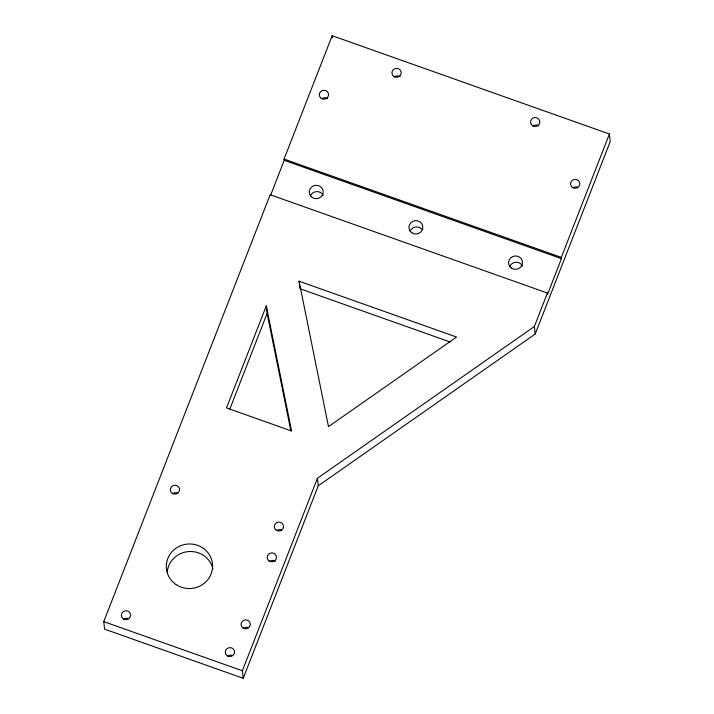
<?xml version="1.0" encoding="UTF-8"?>
<svg xmlns="http://www.w3.org/2000/svg" width="714" height="714" viewBox="0 0 714 714"><rect width="100%" height="100%" fill="white"/><g stroke="black" fill="none" stroke-linecap="round" stroke-linejoin="round"><path stroke-width="1.07" d="M547.415 293.043L534.358 326.53L317.435 478.264L318.266 485.779L243.215 678.3L104.592 629.141L103.762 621.626L270.169 194.735L547.415 293.043L547.549 294.302L561.445 258.647L561.311 257.388L609.408 134.009L332.162 35.7L284.065 159.079L284.208 160.329L270.704 194.976M229.756 409.247L267.116 313.419L266.402 306.975M243.215 678.3L242.385 670.776L317.435 478.264M318.266 485.779L535.188 334.045L610.238 141.533L609.408 134.009M284.065 159.079L561.311 257.388M284.208 160.329L561.445 258.647M299.077 281.209L456.558 337.044L328.485 426.624L299.077 281.209L299.309 283.351M299.907 288.724L450.034 341.961M103.762 621.626L242.385 670.776M267.116 313.419L290.875 430.89M534.358 326.53L535.188 334.045M332.162 35.7L332.394 37.851M299.55 285.502L299.782 287.653M167.246 571.78A23.151 22.277 -6.3 0 1 189.023 551.538A23.151 22.277 -6.3 0 1 212.924 569.022M310.438 195.948A6.944 6.685 -6.3 0 1 323.263 195.44M410.068 231.282A6.944 6.685 -6.3 0 1 421.938 229.301M509.707 266.608A6.944 6.685 -6.3 0 1 522.532 266.099M321.844 98.809A4.632 4.454 -6.3 0 1 327.476 98.594M394.467 76.933A4.632 4.454 -6.3 0 1 400.108 76.71M533.09 126.083A4.632 4.454 -6.3 0 1 538.722 125.86M573.092 187.907A4.632 4.454 -6.3 0 1 577.662 187.139M123.879 619.315A4.632 4.454 -6.3 0 1 128.449 618.547M227.846 656.175A4.632 4.454 -6.3 0 1 232.416 655.416M243.599 628.418A4.632 4.454 -6.3 0 1 248.169 627.651M269.705 561.454A4.632 4.454 -6.3 0 1 275.336 561.231M276.791 530.618A4.632 4.454 -6.3 0 1 281.361 529.859M172.824 493.758A4.632 4.454 -6.3 0 1 177.393 492.99M266.286 305.895L226.517 407.917L291.58 430.988L266.286 305.895M321.255 98.362A4.632 4.454 -6.3 0 0 328.556 95.114A4.632 4.454 -6.3 0 0 322.041 90.669A4.632 4.454 -6.3 0 0 321.255 98.362M393.878 76.478A4.632 4.454 -6.3 0 0 401.188 73.23A4.632 4.454 -6.3 0 0 394.663 68.785A4.632 4.454 -6.3 0 0 393.878 76.478M532.501 125.637A4.632 4.454 -6.3 0 0 539.802 122.389A4.632 4.454 -6.3 0 0 533.287 117.944A4.632 4.454 -6.3 0 0 532.501 125.637M572.503 187.452A4.632 4.454 -6.3 0 0 579.804 184.212A4.632 4.454 -6.3 0 0 573.288 179.767A4.632 4.454 -6.3 0 0 572.503 187.452M175.965 584.489A23.151 22.277 -6.3 0 0 212.477 568.264A23.151 22.277 -6.3 0 0 179.901 546.031A23.151 22.277 -6.3 0 0 175.965 584.489M123.29 618.859A4.632 4.454 -6.3 0 0 130.591 615.611A4.632 4.454 -6.3 0 0 124.075 611.166A4.632 4.454 -6.3 0 0 123.29 618.859M227.257 655.729A4.632 4.454 -6.3 0 0 234.558 652.48A4.632 4.454 -6.3 0 0 228.043 648.035A4.632 4.454 -6.3 0 0 227.257 655.729M172.235 493.303A4.632 4.454 -6.3 0 0 179.535 490.063A4.632 4.454 -6.3 0 0 173.02 485.609A4.632 4.454 -6.3 0 0 172.235 493.303M276.202 530.172A4.632 4.454 -6.3 0 0 283.503 526.923A4.632 4.454 -6.3 0 0 276.987 522.478A4.632 4.454 -6.3 0 0 276.202 530.172M269.116 560.999A4.632 4.454 -6.3 0 0 276.416 557.759A4.632 4.454 -6.3 0 0 269.901 553.314A4.632 4.454 -6.3 0 0 269.116 560.999M243.01 627.963A4.632 4.454 -6.3 0 0 250.311 624.723A4.632 4.454 -6.3 0 0 243.795 620.279A4.632 4.454 -6.3 0 0 243.01 627.963M312.197 197.457A6.944 6.685 -6.3 0 0 323.156 192.584A6.944 6.685 -6.3 0 0 313.375 185.917A6.944 6.685 -6.3 0 0 312.197 197.457M511.465 268.116A6.944 6.685 -6.3 0 0 522.425 263.243A6.944 6.685 -6.3 0 0 512.643 256.576A6.944 6.685 -6.3 0 0 511.465 268.116M411.835 232.782A6.944 6.685 -6.3 0 0 422.786 227.918A6.944 6.685 -6.3 0 0 413.013 221.251A6.944 6.685 -6.3 0 0 411.835 232.782"/></g></svg>
